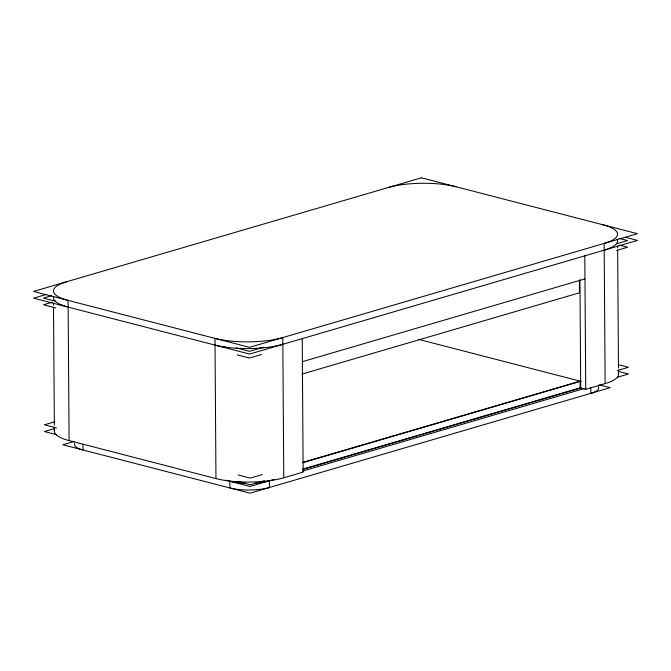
<?xml version="1.0" encoding="UTF-8"?>
<svg xmlns="http://www.w3.org/2000/svg" width="671" height="671" viewBox="0 0 671 671"><rect width="100%" height="100%" fill="white"/><g stroke="black" fill="none" stroke-linecap="round" stroke-linejoin="round"><path stroke-width="1.01" d="M605.477 249.755L604.202 250.149A47.951 13.219 -0.4 0 0 617.144 239.094M302.571 469.188L580.13 387.863L585.741 389.314L606.408 383.242A47.951 13.219 -0.4 0 0 618.301 373.093M46.66 294.343L33.6 298.167L249.595 354.053L637.45 240.411L625.28 237.257M51.474 295.71L43.489 298.05L55.659 301.204M52.523 302.143L43.531 304.777L55.701 307.922M263.384 347.226L249.402 351.327L236.209 347.913M616.574 243.741L627.561 240.528L619.45 238.423M261.43 354.54L249.444 358.046L237.274 354.9M616.624 250.468L627.611 247.247L619.492 245.15M54.426 421.866L44.37 424.818L56.54 427.964M54.477 428.593L44.42 431.537L56.59 434.691M302.386 361.677L584.969 278.876M301.908 374.116L579.467 292.791L579.375 280.335M73.944 441.526L62.873 444.764L250.073 493.193L610.224 387.67L599.136 384.802M302.529 462.462L580.08 381.145L580.13 387.863M262.353 474.556L250.283 478.087L238.113 474.942M302.587 462.764L581.178 381.136M617.387 370.526L628.45 367.289L618.301 364.663M264.416 480.688L250.333 484.814L237.148 481.401M302.629 469.49L581.22 387.863M617.429 377.253L628.492 374.007L618.352 371.39M274.171 479.396L250.023 486.475L225.808 480.21M302.554 471.084L584.022 388.61M54.611 429.868A47.951 13.219 -0.4 0 0 69.088 440.595L215.961 478.591A47.951 13.219 -0.4 0 0 282.432 478.171L303.158 472.116L302.227 338.629M281.501 344.684L282.835 344.307A47.951 13.219 -0.4 0 1 215.03 345.112M418.36 339.3L580.658 381.287M617.622 245.854L617.639 247.943M617.655 250.023L618.477 367.867M618.494 369.956L618.519 374.124M605.133 383.636L604.16 243.422A47.951 13.219 -0.4 0 0 602.843 224.743M590.79 387.595L590.832 393.357A27.972 7.708 -0.4 0 0 598.213 386.605M584.81 255.827L585.741 389.314M579.945 279.673L580.7 388.014M283.766 477.794L282.793 337.588A47.951 13.219 -0.4 0 1 214.988 338.385L215.961 478.591M82.994 444.219L83.036 449.981A27.972 7.708 -0.4 0 1 74.716 443.422M69.088 440.595L68.106 300.39A47.951 13.219 -0.4 0 1 66.798 281.703M53.495 303.149L53.512 305.238M53.521 307.318L54.351 425.162M54.359 427.251L54.393 431.419M68.157 307.108A47.943 13.219 -0.4 0 1 53.68 296.381M63.158 305.59A47.792 13.177 -0.4 0 1 60.021 304.315M225.657 347.167A47.792 13.177 -0.4 0 1 220.851 346.387M255.601 483.045A27.972 7.708 -0.4 0 0 269.415 480.788L269.465 487.515A27.972 7.708 -0.4 0 1 229.91 487.976L229.859 481.258A27.972 7.708 -0.4 0 0 245.418 483.237M388.165 187.544A47.951 13.219 -0.4 0 1 455.97 186.748M421.405 177.807L33.55 291.449L249.545 347.326L637.4 233.684L421.405 177.807"/></g></svg>
